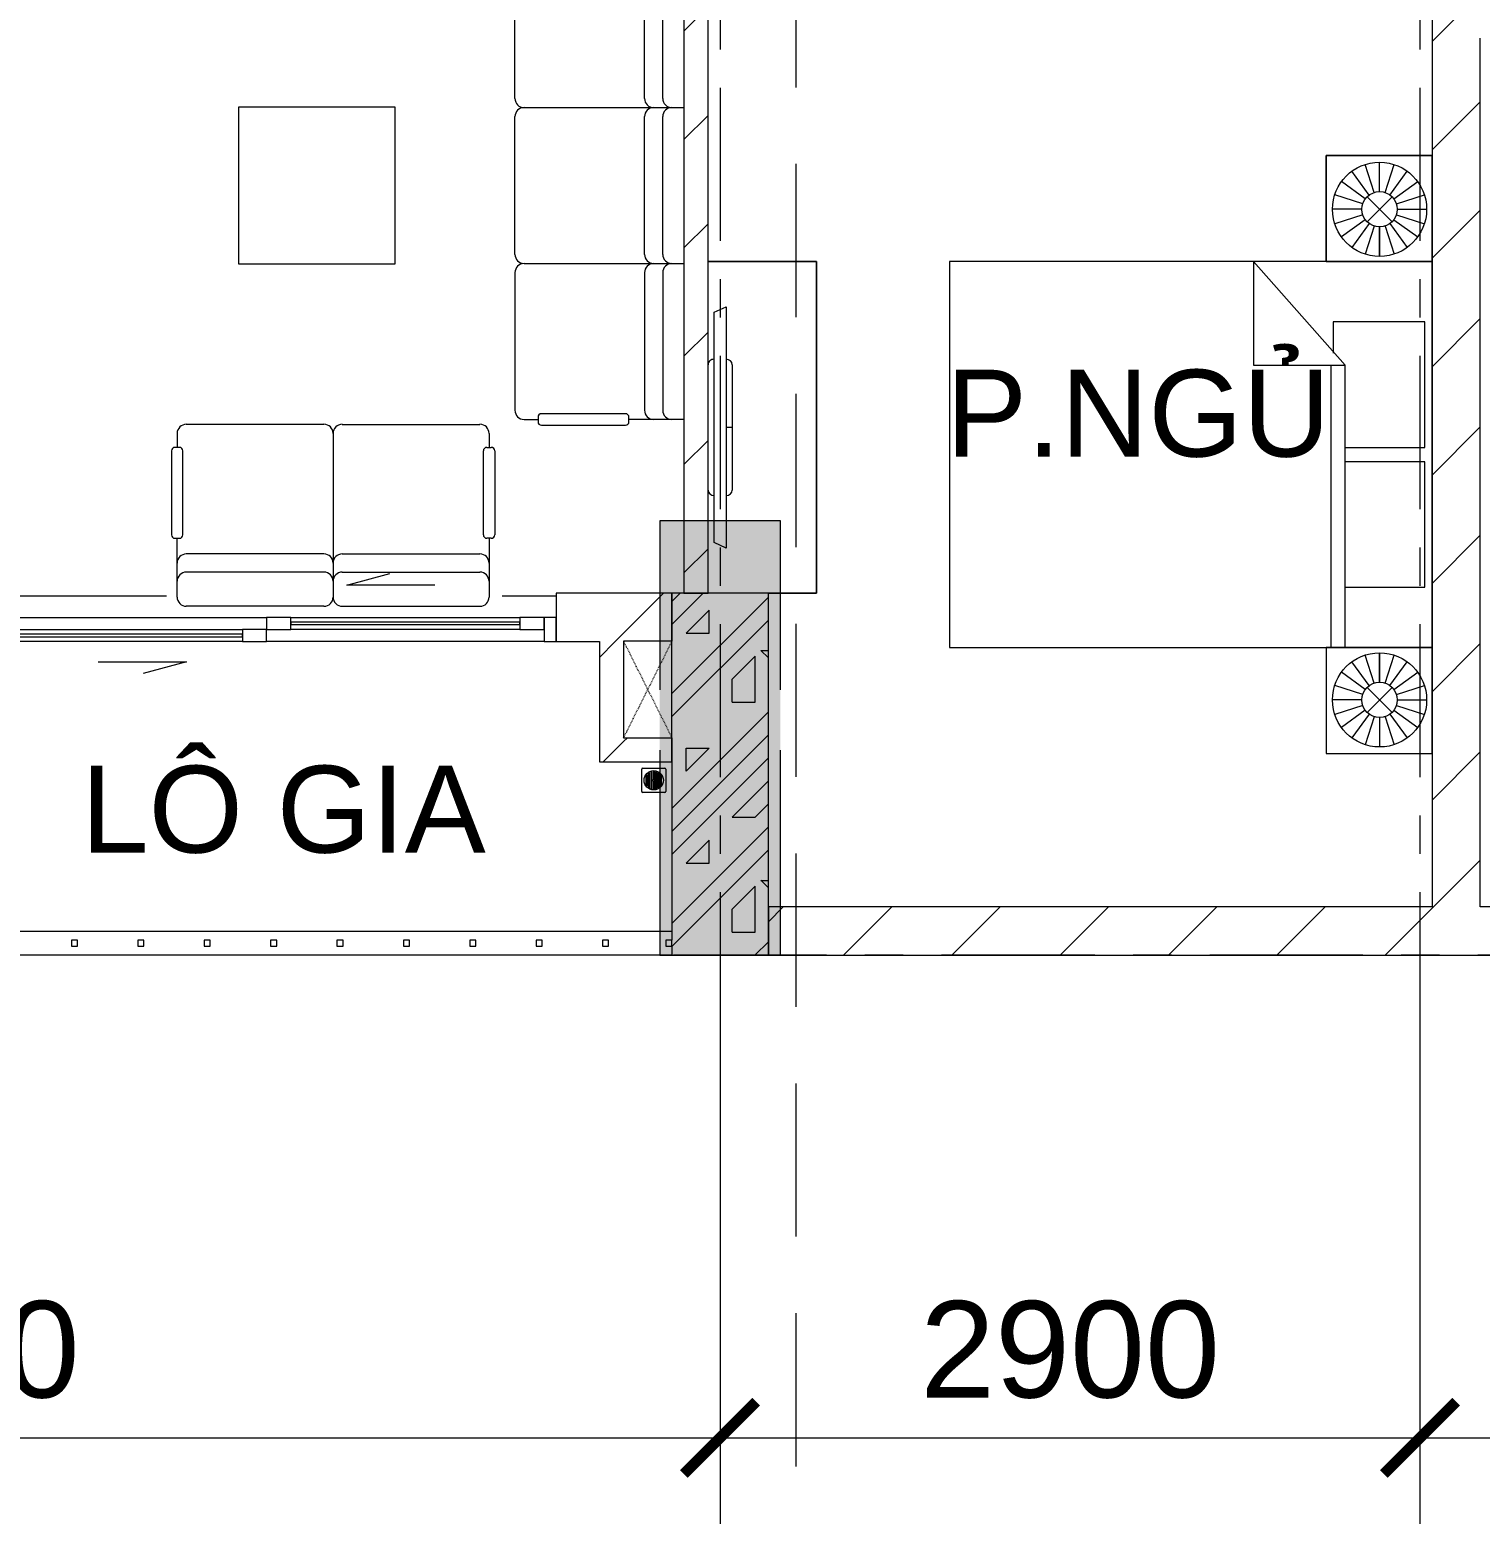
# Model space of a CAD drawing. Header units: millimetres. Extents: x -20144 to 117103, y -11426 to 48263.
# Drawn here: x 85140 to 91151, y -2317 to 3836 of the extents above; entities that cross this region are included whole.
import ezdxf

# ---------------------------------------------------------------- set-up
doc = ezdxf.new("R2010")
doc.units = ezdxf.units.MM
for name, pattern in [('Dash_2_', [6.35, 3.175, -3.175]), ('Grid Line', [22.225, 12.7, -3.175, 3.175, -3.175]), ('HIDDEN2', [4.7625, 3.175, -1.5875])]:
    doc.linetypes.add(name, pattern=pattern)
for name, color, linetype, lineweight in [('A-DETL-GENF', 31, 'Continuous', 5), ('A-DETL-GENF-HDLN', 161, 'Dash_2_', 5), ('CHU', 181, 'Continuous', 5), ('CUA', 31, 'Continuous', 9), ('DIM', 1, 'Continuous', 5), ('HATCH-TUONG', 152, 'Continuous', 9), ('KI-HIEU-1', 151, 'Continuous', 9), ('NET CAT', 3, 'Continuous', 5), ('NET THAY 2', 55, 'Continuous', 5), ('NET-CAT', 3, 'Continuous', 9), ('NET-THAY', 2, 'Continuous', 15), ('THIET BI', 44, 'Continuous', 5), ('THIET-BI', 44, 'Continuous', 5), ('TRUC', 225, 'Continuous', 5)]:
    doc.layers.add(name, color=color, linetype=linetype, lineweight=lineweight)
doc.styles.add('Arial_4', font='arial.ttf', dxfattribs={"height": 360})
doc.styles.add('TA1', font='arial.ttf')
doc.dimstyles.new('D_200_KTx2', dxfattribs={"dimtxt": 400, "dimasz": 300, "dimexe": 300, "dimexo": 300, "dimgap": 160, "dimtad": 1, "dimdec": 0, "dimzin": 9, "dimtxsty": 'TA1', "dimblk": 'ARCHTICK', "dimcen": 1, "dimdle": 300, "dimclrd": 256, "dimclre": 256, "dimclrt": 7, "dimadec": 0, "dimazin": 0, "dimtfac": 1, "dimtdec": 0, "dimtix": 1, "dimtmove": 1, "dimatfit": 3, "dimldrblk": 'ARCHTICK', "dimfxl": 1, "dimtolj": 1, "dimtzin": 0, "dimlwd": -1, "dimlwe": -1, "dimarcsym": 0})
pattern_1 = [(45, (71000, 0), (-224.5064, 224.5064), [])]

# ---------------------------------------------------------------- blocks, each defined once
blk = doc.blocks.new('ALC1807-ASCENT PLAZA-KET CAU 1_rvt-1-MẶT BẰNG TẦNG 5 ĐẾN TẦNG 22')
at = {"layer": 'NET CAT'}
blk.add_hatch(color=7, dxfattribs=at).paths.add_polyline_path([(17250.5, -0.1), (17250.5, 1799.9), (16750.5, 1799.9), (16750.5, -0.1)], flags=0)
at = {"layer": 'NET CAT', "color": 90, "lineweight": 13}
for p, q in [((17250.5, 1799.9), (16750.5, 1799.9)), ((16750.5, 1799.9), (16750.5, 1099.9)), ((17250.5, 1099.9), (17250.5, 1799.9)), ((16750.5, 849.9), (16750.5, -0.1)), ((17250.5, -0.1), (17250.5, 849.9)), ((16750.5, -0.1), (17250.5, -0.1))]:
    blk.add_line(p, q, dxfattribs=at)
blk = doc.blocks.new('CUA LO GIA _LUA_ - CUA LO GIA _LUA_ 2400-588155-MẶT BẰNG TẦNG 23')
at = {"layer": 'CUA'}
for p, q in [((332.4, 183.9), (511.1, 231.8)), ((697.4, 183.9), (332.4, 183.9)), ((-1150, 100), (-1200, 100)), ((-1200, 100), (-1200, 0)), ((-1150, 0), (-1150, 100)), ((-1150, 100), (0, 100)), ((100, 100), (0, 100)), ((0, 100), (0, 50)), ((100, 50), (100, 100)), ((100, 100), (1050, 100)), ((1050, 80), (100, 80)), ((100, 80), (100, 70)), ((100, 70), (1050, 70)), ((1150, 100), (1050, 100)), ((1050, 100), (1050, 50)), ((1050, 70), (1050, 80)), ((1150, 50), (1150, 100)), ((1200, 100), (1150, 100)), ((1150, 100), (1150, 0)), ((1200, 0), (1200, 100)), ((-1050, 50), (-1150, 50)), ((-1150, 50), (-1150, 0)), ((-1050, 0), (-1050, 50)), ((-1050, 50), (-100, 50)), ((-100, 30), (-1050, 30)), ((-1050, 30), (-1050, 20)), ((-1050, 20), (-100, 20)), ((0, 50), (-100, 50)), ((-100, 50), (-100, 0)), ((-100, 20), (-100, 30)), ((0, 0), (0, 50)), ((0, 50), (100, 50)), ((1050, 50), (100, 50)), ((1050, 50), (1150, 50)), ((-1200, 0), (-1150, 0)), ((-1150, 0), (-1050, 0)), ((-100, 0), (-1050, 0)), ((-100, 0), (0, 0)), ((1150, 0), (0, 0)), ((1150, 0), (1200, 0)), ((-697.4, -133.9), (-332.4, -133.9)), ((-332.4, -133.9), (-511.1, -181.8))]:
    blk.add_line(p, q, dxfattribs=at)
blk = doc.blocks.new('Railing - 25mm-666288-MẶT BẰNG TẦNG 23')
at = {"layer": 'NET THAY 2'}
for p, q in [((12.5, 12.5), (-12.5, 12.5)), ((-12.5, 12.5), (-12.5, -12.5)), ((12.5, -12.5), (12.5, 12.5)), ((-12.5, -12.5), (12.5, -12.5))]:
    blk.add_line(p, q, dxfattribs=at)
blk = doc.blocks.new('Railing - Railing-400557-MẶT BẰNG TẦNG 23')
at = {"rotation": 270}
for p in [(13712.6, 49.8), (13775.5, 49.8), (14050.5, 49.8), (14325.5, 49.8), (14600.5, 49.8), (14875.5, 49.8), (15150.5, 49.8), (15425.5, 49.8), (15700.5, 49.8), (15975.5, 49.8), (16250.5, 49.8), (16525.5, 49.8), (16788, 49.8)]:
    blk.add_blockref('Railing - 25mm-666288-MẶT BẰNG TẦNG 23', p, dxfattribs=at)
blk = doc.blocks.new('X-SOFA - X-SOFA-383584-MẶT BẰNG TẦNG 23')
at = {"layer": 'THIET BI'}
for p, q in [((-644.3, 992.8), (-295.7, 992.8)), ((-753.8, 360.8), (-753.8, 931.5)), ((-716.2, 969.2), (-658.4, 969.2)), ((-658.4, 959.8), (-658.4, 978.7)), ((-295.7, 945.7), (-644.3, 945.7)), ((-281.5, 978.7), (-281.5, 959.8)), ((-281.5, 969.2), (-103.7, 969.2)), ((-216.7, 360.8), (-216.7, 931.5)), ((-141.3, 360.8), (-141.3, 931.5)), ((-103.7, 969.2), (-53.8, 969.2)), ((-1250, 325), (-1900, 325)), ((-1900, 325), (-1900, -325)), ((-1900, 325), (-1900, -325)), ((-1250, 325), (-1900, 325)), ((-1250, -325), (-1250, 325)), ((-1250, -325), (-1250, 325)), ((-716.2, 323.1), (-103.7, 323.1)), ((-103.7, 323.1), (-53.8, 323.1)), ((-753.8, -285.4), (-753.8, 285.4)), ((-216.7, -285.4), (-216.7, 285.4)), ((-141.3, -285.4), (-141.3, 285.4)), ((-1900, -325), (-1250, -325)), ((-1900, -325), (-1250, -325)), ((-753.8, -360.8), (-753.8, -931.5)), ((-716.2, -323.1), (-53.8, -323.1)), ((-216.7, -360.8), (-216.7, -931.5)), ((-141.3, -360.8), (-141.3, -931.5)), ((-716.2, -969.2), (-658.4, -969.2)), ((-658.4, -959.8), (-658.4, -978.7)), ((-295.7, -945.7), (-644.3, -945.7)), ((-281.5, -978.7), (-281.5, -959.8)), ((-103.7, -969.2), (-281.5, -969.2)), ((-53.8, -969.2), (-103.7, -969.2)), ((-644.3, -992.8), (-295.7, -992.8))]:
    blk.add_line(p, q, dxfattribs=at)
for centre, radius, start, end in [((-644.3, 978.7), 14.1, 90, 180), ((-295.7, 978.7), 14.1, 360, 90), ((-716.2, 931.5), 37.7, 90, 180), ((-644.3, 959.8), 14.1, 180, 270), ((-295.7, 959.8), 14.1, 270, 0), ((-179, 931.5), 37.7, 90, 180), ((-103.7, 931.5), 37.7, 90, 180), ((-716.2, 360.8), 37.7, 180, 270), ((-716.2, 285.4), 37.7, 90, 180), ((-179, 360.8), 37.7, 180, 270), ((-179, 285.4), 37.7, 90, 180), ((-103.7, 360.8), 37.7, 180, 270), ((-103.7, 285.4), 37.7, 90, 180), ((-716.2, -285.4), 37.7, 180, 270), ((-179, -285.4), 37.7, 180, 270), ((-103.7, -285.4), 37.7, 180, 270), ((-716.2, -360.8), 37.7, 90, 180), ((-179, -360.8), 37.7, 90, 180), ((-103.7, -360.8), 37.7, 90, 180), ((-716.2, -931.5), 37.7, 180, 270), ((-644.3, -959.8), 14.1, 90, 180), ((-644.3, -978.7), 14.1, 180, 270), ((-295.7, -959.8), 14.1, 360, 90), ((-295.7, -978.7), 14.1, 270, 0), ((-179, -931.5), 37.7, 180, 270), ((-103.7, -931.5), 37.7, 180, 270)]:
    blk.add_arc(centre, radius, start, end, dxfattribs=at)
blk = doc.blocks.new('X-SOFA - X-SOFA-383854-MẶT BẰNG TẦNG 23')
at = {"layer": 'THIET BI'}
for p, q in [((-716.2, 646.2), (-658.4, 646.2)), ((-658.4, 636.7), (-658.4, 655.6)), ((-644.3, 669.7), (-295.7, 669.7)), ((-295.7, 622.6), (-644.3, 622.6)), ((-281.5, 655.6), (-281.5, 636.7)), ((-281.5, 646.2), (-103.7, 646.2)), ((-103.7, 646.2), (-37.7, 646.2)), ((-753.8, 37.7), (-753.8, 608.5)), ((-216.7, 37.7), (-216.7, 608.5)), ((-141.3, 37.7), (-141.3, 608.5)), ((0, 37.7), (0, 608.5)), ((-716.2, 0), (-103.7, 0)), ((-103.7, 0), (-37.7, 0)), ((-753.8, -37.7), (-753.8, -608.5)), ((-216.7, -37.7), (-216.7, -608.5)), ((-141.3, -37.7), (-141.3, -608.5)), ((0, -37.7), (0, -608.5)), ((-716.2, -646.2), (-658.4, -646.2)), ((-658.4, -636.7), (-658.4, -655.6)), ((-295.7, -622.6), (-644.3, -622.6)), ((-644.3, -669.7), (-295.7, -669.7)), ((-281.5, -655.6), (-281.5, -636.7)), ((-103.7, -646.2), (-281.5, -646.2)), ((-37.7, -646.2), (-103.7, -646.2))]:
    blk.add_line(p, q, dxfattribs=at)
for centre, radius, start, end in [((-716.2, 608.5), 37.7, 90, 180), ((-644.3, 655.6), 14.1, 90, 180), ((-644.3, 636.7), 14.1, 180, 270), ((-295.7, 655.6), 14.1, 0, 90), ((-295.7, 636.7), 14.1, 270, 0), ((-179, 608.5), 37.7, 90, 180), ((-103.7, 608.5), 37.7, 90, 180), ((-37.7, 608.5), 37.7, 360, 90), ((-716.2, 37.7), 37.7, 180, 270), ((-179, 37.7), 37.7, 180, 270), ((-103.7, 37.7), 37.7, 180, 270), ((-37.7, 37.7), 37.7, 270, 0), ((-716.2, -37.7), 37.7, 90, 180), ((-179, -37.7), 37.7, 90, 180), ((-103.7, -37.7), 37.7, 90, 180), ((-37.7, -37.7), 37.7, 360, 90), ((-716.2, -608.5), 37.7, 180, 270), ((-179, -608.5), 37.7, 180, 270), ((-103.7, -608.5), 37.7, 180, 270), ((-37.7, -608.5), 37.7, 270, 0), ((-644.3, -636.7), 14.1, 90, 180), ((-644.3, -655.6), 14.1, 180, 270), ((-295.7, -636.7), 14.1, 360, 90), ((-295.7, -655.6), 14.1, 270, 0)]:
    blk.add_arc(centre, radius, start, end, dxfattribs=at)
blk = doc.blocks.new('X-GIUONG - X-GIUONG-V64-MẶT BẰNG TẦNG 23')
at = {"layer": 'THIET BI'}
for p, q in [((-800, 0), (-1239, 0)), ((-1239, 0), (-1239, -439)), ((-1239, 0), (-800, 0)), ((-1239, -439), (-1239, 0)), ((-1059.6, -158.2), (-1131.2, -59.5)), ((-1039.2, -147.8), (-1076.9, -31.8)), ((-1016.6, -144.2), (-1016.6, -22.2)), ((-993.9, -147.8), (-956.3, -31.8)), ((-973.5, -158.2), (-901.9, -59.5)), ((-800, -439), (-800, 0)), ((800, 0), (-800, 0)), ((-800, 0), (-800, -2000)), ((800, 0), (-800, 0)), ((-800, 0), (-800, -439)), ((-800, 0), (-800, -2000)), ((-550, -30), (-550, -410)), ((-30, -30), (-550, -30)), ((-30, -360), (-30, -30)), ((30, -30), (30, -360)), ((550, -30), (30, -30)), ((550, -360), (550, -30)), ((1239, 0), (800, 0)), ((800, 0), (800, -439)), ((800, -2000), (800, 0)), ((1239, 0), (800, 0)), ((800, 0), (800, -439)), ((800, -2000), (800, 0)), ((973.5, -158.2), (901.9, -59.5)), ((993.9, -147.8), (956.3, -31.8)), ((1016.6, -144.2), (1016.6, -22.2)), ((1039.2, -147.8), (1076.9, -31.8)), ((1059.6, -158.2), (1131.2, -59.5)), ((1239, -439), (1239, 0)), ((1239, -439), (1239, 0)), ((-1075.8, -174.4), (-1174.4, -102.7)), ((-957.4, -174.4), (-858.7, -102.7)), ((957.4, -174.4), (858.7, -102.7)), ((1075.8, -174.4), (1174.4, -102.7)), ((-1086.1, -194.8), (-1202.1, -157.1)), ((-1068.3, -269.1), (-964.8, -165.6)), ((-1068.3, -165.6), (-964.8, -269.1)), ((-947, -194.8), (-831, -157.1)), ((947, -194.8), (831, -157.1)), ((1068.3, -269.1), (964.8, -165.6)), ((1068.3, -165.6), (964.8, -269.1)), ((1086.1, -194.8), (1202.1, -157.1)), ((-1089.7, -217.4), (-1211.7, -217.4)), ((-1086.1, -240), (-1202.1, -277.7)), ((-947, -240), (-831, -277.7)), ((-943.4, -217.4), (-821.4, -217.4)), ((-821.4, -217.4), (-943.4, -217.4)), ((943.4, -217.4), (821.4, -217.4)), ((821.4, -217.4), (943.4, -217.4)), ((947, -240), (831, -277.7)), ((1086.1, -240), (1202.1, -277.7)), ((1089.7, -217.4), (1211.7, -217.4)), ((-1075.8, -260.4), (-1174.4, -332.1)), ((-1059.6, -276.6), (-1131.2, -375.2)), ((-1039.2, -287), (-1076.9, -402.9)), ((-1016.6, -290.5), (-1016.6, -412.5)), ((-993.9, -287), (-956.3, -402.9)), ((-973.5, -276.6), (-901.9, -375.2)), ((-957.4, -260.4), (-858.7, -332.1)), ((957.4, -260.4), (858.7, -332.1)), ((973.5, -276.6), (901.9, -375.2)), ((993.9, -287), (956.3, -402.9)), ((1016.6, -290.5), (1016.6, -412.5)), ((1039.2, -287), (1076.9, -402.9)), ((1059.6, -276.6), (1131.2, -375.2)), ((1075.8, -260.4), (1174.4, -332.1)), ((-370, -360), (-800, -740)), ((-370, -740), (-370, -360)), ((800, -360), (-370, -360)), ((-550, -410), (-420, -410)), ((-370, -420), (800, -420)), ((-1239, -439), (-800, -439)), ((-800, -439), (-1239, -439)), ((800, -439), (1239, -439)), ((800, -439), (1239, -439)), ((-800, -740), (-370, -740)), ((-800, -2000), (800, -2000)), ((-800, -2000), (800, -2000))]:
    blk.add_line(p, q, dxfattribs=at)
for centre, radius in [((-1016.6, -217.4), 195.1), ((1016.6, -217.4), 195.1), ((-1016.6, -217.4), 73.2), ((1016.6, -217.4), 73.2)]:
    blk.add_circle(centre, radius, dxfattribs=at)
blk = doc.blocks.new('X-TV - X-TV-407426-MẶT BẰNG TẦNG 23')
at = {"layer": 'THIET BI'}
for p, q in [((1374.6, 450), (0, 450)), ((0, 450), (0, 0)), ((0, 450), (1374.6, 450)), ((0, 0), (0, 450)), ((1374.6, 250.1), (1374.6, 450)), ((1374.6, 450), (1374.6, 250.1)), ((187.3, 75), (1187.3, 75)), ((209.8, 25), (187.3, 75)), ((427.3, 100), (947.3, 100)), ((687.3, 100), (687.3, 75)), ((1187.3, 75), (1164.8, 25)), ((1164.8, 25), (209.8, 25))]:
    blk.add_line(p, q, dxfattribs=at)
for centre, start_param, end_param in [((427.3, 75), 0, 1.570796), ((947.3, 75), 4.712389, 6.283185), ((427.3, 25), 1.570796, 3.141593), ((947.3, 25), 3.141593, 4.712389)]:
    blk.add_ellipse(centre, major_axis=(0, 25), ratio=0.9, start_param=start_param, end_param=end_param, dxfattribs=at)
blk = doc.blocks.new('X-PHEU - X-PHEU-444926-MẶT BẰNG TẦNG 23')
at = {"layer": 'THIET-BI'}
for p, q in [((29, 125), (121, 125)), ((25, 29), (25, 121)), ((42.5, 90.5), (42.5, 59.5)), ((47.5, 51.8), (47.5, 98.2)), ((52.5, 103.1), (52.5, 46.9)), ((57.5, 43.5), (57.5, 106.5)), ((62.5, 108.8), (62.5, 41.2)), ((67.5, 39.8), (67.5, 110.2)), ((72.5, 110.9), (72.5, 78.1)), ((72.5, 71.9), (72.5, 39.1)), ((77.5, 78.1), (77.5, 110.9)), ((77.5, 39.1), (77.5, 71.9)), ((82.5, 110.2), (82.5, 39.8)), ((87.5, 41.2), (87.5, 108.8)), ((92.5, 106.5), (92.5, 43.5)), ((97.5, 46.9), (97.5, 103.1)), ((102.5, 98.2), (102.5, 51.8)), ((107.5, 59.5), (107.5, 90.5)), ((125, 121), (125, 29)), ((121, 25), (29, 25))]:
    blk.add_line(p, q, dxfattribs=at)
blk.add_circle((75, 75), 40, dxfattribs=at)
for centre, radius, start, end in [((29, 121), 4, 90, 180), ((121, 121), 4, 0, 90), ((75, 75), 36, 139.80824, 154.52563), ((75, 75), 36, 119.0853, 128.68219), ((75, 75), 36, 102.0247, 110.31751), ((75, 75), 4, 128.68219, 231.31781), ((75, 75), 36, 90, 93.98208), ((75, 75), 36, 86.01792, 90), ((75, 75), 4, 308.68219, 51.31781), ((75, 75), 36, 69.68249, 77.9753), ((75, 75), 36, 51.31781, 60.9147), ((75, 75), 36, 25.47437, 40.19176), ((29, 29), 4, 180, 270), ((75, 75), 36, 205.47437, 220.19176), ((75, 75), 36, 231.31781, 240.9147), ((75, 75), 36, 249.68249, 257.9753), ((75, 75), 36, 266.01792, 270), ((75, 75), 36, 270, 273.98208), ((75, 75), 36, 282.0247, 290.31751), ((75, 75), 36, 299.0853, 308.68219), ((75, 75), 36, 319.80824, 334.52563), ((121, 29), 4, 270, 360)]:
    blk.add_arc(centre, radius, start, end, dxfattribs=at)
blk = doc.blocks.new('Family2 - Family1 2-690398-MẶT BẰNG TẦNG 23')
at = {"layer": 'A-DETL-GENF'}
for p, q in [((200, 400), (0, 400)), ((0, 400), (0, 0)), ((200, 0), (200, 400)), ((0, 0), (200, 0))]:
    blk.add_line(p, q, dxfattribs=at)
at = {"layer": 'A-DETL-GENF-HDLN'}
for p, q in [((0, 400), (200, 0.8)), ((0, 0), (200, 399.2))]:
    blk.add_line(p, q, dxfattribs=at)
blk = doc.blocks.new('_ArchTick')
at = {"color": 0, "const_width": 0.15}
blk.add_lwpolyline([(-0.5, -0.5), (0.5, 0.5)], dxfattribs=at)
blk = doc.blocks.new('*D673')
at = {"layer": 'Defpoints', "color": 0, "transparency": 16777216}
for p in [(81450.5, -0.1), (88000.5, -0.1), (88000.5, -2000.1)]:
    blk.add_point(p, dxfattribs=at)
at = {"layer": 'DIM', "transparency": 16777216}
for p, q in [((81450.5, -300.1), (81450.5, -2300.1)), ((88000.5, -300.1), (88000.5, -2300.1)), ((81150.5, -2000.1), (88300.5, -2000.1))]:
    blk.add_line(p, q, dxfattribs=at)
at = {"layer": 'DIM', "transparency": 16777216, "xscale": 300, "yscale": 300, "zscale": 300, "rotation": 180}
blk.add_blockref('_ArchTick', (81450.5, -2000.1), dxfattribs=at)
at = {"layer": 'DIM', "transparency": 16777216, "xscale": 300, "yscale": 300, "zscale": 300}
blk.add_blockref('_ArchTick', (88000.5, -2000.1), dxfattribs=at)
at = {"layer": 'DIM', "color": 7, "transparency": 16777216, "insert": (84725.5, -1635.8), "char_height": 400, "attachment_point": 5, "style": 'TA1'}
blk.add_mtext('\\A1;6550', dxfattribs=at)
blk = doc.blocks.new('*D674')
at = {"layer": 'Defpoints', "color": 0, "transparency": 16777216}
for p in [(88000.5, -0.1), (90900.5, -0.1), (90900.5, -2000.1)]:
    blk.add_point(p, dxfattribs=at)
at = {"layer": 'DIM', "transparency": 16777216}
for p, q in [((88000.5, -300.1), (88000.5, -2300.1)), ((90900.5, -300.1), (90900.5, -2300.1)), ((87700.5, -2000.1), (91200.5, -2000.1))]:
    blk.add_line(p, q, dxfattribs=at)
at = {"layer": 'DIM', "transparency": 16777216, "xscale": 300, "yscale": 300, "zscale": 300, "rotation": 180}
blk.add_blockref('_ArchTick', (88000.5, -2000.1), dxfattribs=at)
at = {"layer": 'DIM', "transparency": 16777216, "xscale": 300, "yscale": 300, "zscale": 300}
blk.add_blockref('_ArchTick', (90900.5, -2000.1), dxfattribs=at)
at = {"layer": 'DIM', "color": 7, "transparency": 16777216, "insert": (89450.5, -1635.8), "char_height": 400, "attachment_point": 5, "style": 'TA1'}
blk.add_mtext('\\A1;2900', dxfattribs=at)
blk = doc.blocks.new('*D675')
at = {"layer": 'Defpoints', "color": 0, "transparency": 16777216}
for p in [(90900.5, -0.1), (94450.5, -0.1), (94450.5, -2000.1)]:
    blk.add_point(p, dxfattribs=at)
at = {"layer": 'DIM', "transparency": 16777216}
for p, q in [((90900.5, -300.1), (90900.5, -2300.1)), ((94450.5, -300.1), (94450.5, -2300.1)), ((90600.5, -2000.1), (94750.5, -2000.1))]:
    blk.add_line(p, q, dxfattribs=at)
at = {"layer": 'DIM', "transparency": 16777216, "xscale": 300, "yscale": 300, "zscale": 300, "rotation": 180}
blk.add_blockref('_ArchTick', (90900.5, -2000.1), dxfattribs=at)
at = {"layer": 'DIM', "transparency": 16777216, "xscale": 300, "yscale": 300, "zscale": 300}
blk.add_blockref('_ArchTick', (94450.5, -2000.1), dxfattribs=at)
at = {"layer": 'DIM', "color": 7, "transparency": 16777216, "insert": (92675.5, -1635.7), "char_height": 400, "attachment_point": 5, "style": 'TA1'}
blk.add_mtext('\\A1;3550', dxfattribs=at)

msp = doc.modelspace()

# ---------------------------------------------------------------- hatches: boundary and pattern name
at = {"layer": 'HATCH-TUONG', "lineweight": 5}
h = msp.add_hatch(dxfattribs=at)
h.set_pattern_fill('FP_4', color=256, style=0, pattern_type=2)
h.set_pattern_definition(pattern_1)
h.paths.add_polyline_path([(91150.5, 199.9), (91150.5, 9600), (90950.5, 9600), (90950.5, 199.9)], flags=0)
h = msp.add_hatch(dxfattribs=at)
h.set_pattern_fill('FP_4', color=256, style=0, pattern_type=2)
h.set_pattern_definition(pattern_1)
h.paths.add_polyline_path([(87850.5, 1499.9), (87950.5, 1499.9), (87950.5, 7999.9), (87850.5, 7999.9), (87850.5, 2114.6)], flags=0)
h = msp.add_hatch(dxfattribs=at)
h.set_pattern_fill('FP_4', color=256, style=0, pattern_type=2)
h.set_pattern_definition(pattern_1)
h.paths.add_polyline_path([(87600.5, 1299.9), (87601.3, 1300.8), (87800.5, 1300.8), (87800.5, 1499.9), (87321.3, 1499.9), (87321.3, 1299.9), (87500.5, 1299.9)], flags=0)
h.paths.add_polyline_path([(84921.3, 1299.9), (84921.3, 1499.9), (84700.1, 1499.9), (84700.1, 1299.9)], flags=0)
h = msp.add_hatch(dxfattribs=at)
h.set_pattern_fill('FP_4', color=256, style=0, pattern_type=2)
h.set_pattern_definition(pattern_1)
h.paths.add_polyline_path([(87600.5, 800.8), (87600.5, 1299.9), (87500.5, 1299.9), (87500.5, 800.8)], flags=0)
h = msp.add_hatch(dxfattribs=at)
h.set_pattern_fill('FP_4', color=256, style=0, pattern_type=2)
h.set_pattern_definition(pattern_1)
h.paths.add_polyline_path([(87800.5, 800.8), (87800.5, 900.8), (87600.5, 900.8), (87600.5, 800.8)], flags=0)
h = msp.add_hatch(dxfattribs=at)
h.set_pattern_fill('FP_4', color=256, style=0, pattern_type=2)
h.set_pattern_definition(pattern_1)
h.paths.add_polyline_path([(89876.6, -0.1), (91150.5, -0.1), (91150.5, 199.9), (88200.5, 199.9), (88200.5, -0.1)], flags=0)
at = {"layer": 'NET CAT'}
h = msp.add_hatch(dxfattribs=at)
h.set_pattern_fill('FP_1', color=256, style=0, pattern_type=2)
h.set_pattern_definition([(45, (71095.25, 0), (-476.246, 476.246), []), (45, (71190.5, 0), (-476.246, 476.246), []), (45, (71000, 0), (-476.246, 476.246), []), (45, (71476.25, 0), (-476.246, 476.246), []), (45, (71571.5, 0), (-476.246, 476.246), []), (0, (71381, 95.25), (0, 952.5), [95.25, -857.25]), (0, (71476.25, 190.5), (0, 952.5), [95.25, -857.25]), (45, (71381, 95.25), (0, 952.49), [134.683, -1212.34]), (45, (71476.25, 95.25), (0, 952.49), [134.683, -1212.34]), (0, (71381, 95.25), (0, 952.5), [95.25, -857.25]), (90, (70904.75, 95.25), (-952.5, 6e-14), [95.25, -857.25]), (90, (71000, 95.25), (-952.5, 6e-14), [190.5, -762]), (45, (70904.75, 190.5), (0, 952.49), [134.683, -1212.34]), (90, (71762, 381), (-952.5, 6e-14), [95.25, -857.25]), (0, (71666.75, 381), (0, 952.5), [95.25, -857.25]), (45, (71666.75, 381), (0, 952.49), [134.683, -1212.34]), (0, (71857.25, 95.25), (0, 952.5), [95.25, -857.25]), (0, (71857.25, 571.5), (0, 952.5), [95.25, -857.25]), (90, (72047.75, 666.75), (-952.5, 6e-14), [95.25, -857.25]), (45, (71857.25, 571.5), (0, 952.49), [269.367, -1077.66]), (45, (71952.5, 571.5), (0, 952.49), [134.683, -1212.34]), (45, (72143, 762), (0, 952.49), [134.683, -1212.34]), (0, (72143, 857.25), (0, 952.5), [95.25, -857.25]), (90, (72143, 762), (-952.5, 6e-14), [95.25, -857.25]), (0, (71476.25, 762), (0, 952.5), [95.25, -857.25]), (0, (71666.75, 857.25), (0, 952.5), [95.25, -857.25]), (90, (71571.5, 762), (-952.5, 6e-14), [95.25, -857.25]), (90, (71666.75, 762), (-952.5, 6e-14), [95.25, -857.25]), (45, (71476.25, 762), (0, 952.49), [134.684, -1212.34]), (45, (71666.75, 762), (0, 952.49), [134.684, -1212.34]), (135, (71119, 214.8), (-952.49, 6e-14), [134.683, -1212.34]), (135, (71238.1, 333.4), (-952.49, 6e-14), [134.683, -1212.34]), (135, (71309.56, 404.8), (-952.49, 6e-14), [134.683, -1212.34]), (135, (71333.4, 428.6), (-952.49, 6e-14), [134.683, -1212.34]), (135, (71381, 476.25), (-952.49, 6e-14), [134.684, -1212.34]), (135, (71404.8, 500.06), (-952.49, 6e-14), [134.683, -1212.34]), (135, (71476.25, 571.5), (-952.49, 6e-14), [134.684, -1212.34]), (135, (71523.9, 619.1), (-952.49, 6e-14), [134.684, -1212.34]), (45, (71119, 214.8), (0, 952.49), [95.25, -1251.775]), (45, (71238.1, 333.4), (0, 952.49), [67.36, -1279.665]), (45, (71404.8, 500.06), (0, 952.49), [67.36, -1279.665]), (45, (71309.56, 595.3), (0, 952.49), [67.36, -1279.665]), (45, (71476.25, 571.5), (0, 952.49), [67.36, -1279.665]), (45, (71381, 666.75), (0, 952.49), [67.36, -1279.665]), (0, (71024.2, 309.5), (0, 952.5), [190.043, -762.457]), (0, (71238.1, 523.9), (0, 952.5), [95.25, -857.25])])
h.paths.add_polyline_path([(87831.4, -0.1), (88200.5, -0.1), (88200.5, 1499.9), (87800.5, 1499.9), (87800.5, -0.1)], flags=0)

# ---------------------------------------------------------------- linework, layer by layer
at = {"layer": 'KI-HIEU-1', "linetype": 'HIDDEN2', "ltscale": 200}
msp.add_line((88315.5, -7833.5), (88315.5, 45196.8), dxfattribs=at)
at = {"layer": 'NET CAT', "lineweight": 13}
for p, q in [((88200.5, 1499.9), (87800.5, 1499.9)), ((87800.5, 1499.9), (87800.5, 1300.8)), ((88200.5, -0.1), (88200.5, 1499.9)), ((87800.5, 900.8), (87800.5, 62.3)), ((87800.5, 37.3), (87800.5, -0.1)), ((87800.5, -0.1), (88200.5, -0.1))]:
    msp.add_line(p, q, dxfattribs=at)
at = {"layer": 'NET-CAT', "lineweight": 15}
for p, q in [((87850.5, 7999.9), (87850.5, 1499.9)), ((87950.5, 1499.9), (87950.5, 7899.9)), ((90950.5, 4280), (90950.5, 199.9)), ((91150.5, 199.9), (91150.5, 3800)), ((87800.5, 1499.9), (87321.3, 1499.9)), ((87321.3, 1499.9), (87321.3, 1299.9)), ((87800.5, 1300.8), (87800.5, 1499.9)), ((87850.5, 1499.9), (87950.5, 1499.9)), ((87321.3, 1299.9), (87500.5, 1299.9)), ((87500.5, 1299.9), (87500.5, 800.8)), ((87800.5, 800.8), (87800.5, 900.8)), ((87500.5, 800.8), (87600.5, 800.8)), ((87600.5, 800.8), (87800.5, 800.8)), ((90950.5, 199.9), (88200.5, 199.9)), ((88200.5, 199.9), (88200.5, -0.1)), ((91800.5, 200.1), (91150.5, 200.1)), ((91150.5, 0.1), (91800.5, 0.1)), ((88200.5, -0.1), (91150.5, -0.1))]:
    msp.add_line(p, q, dxfattribs=at)
at = {"layer": 'NET-THAY', "lineweight": 9}
for p, q in [((84921.3, 1489.9), (85706.7, 1489.9)), ((87097.9, 1489.9), (87321.3, 1489.9)), ((87800.5, 799.9), (87500.5, 799.9)), ((84700.1, 99.9), (87800.5, 99.9)), ((87800.5, -0.1), (84700.1, -0.1))]:
    msp.add_line(p, q, dxfattribs=at)
at = {"layer": 'TRUC', "linetype": 'Grid Line', "ltscale": 50}
for p, q in [((88000.5, 43599.9), (88000.5, -4500.1)), ((90900.5, 43599.9), (90900.5, -4500.1)), ((114000.5, -0.1), (58907.6, -0.1))]:
    msp.add_line(p, q, dxfattribs=at)

# ---------------------------------------------------------------- block references
at = {"lineweight": 5}
for name, p in [('ALC1807-ASCENT PLAZA-KET CAU 1_rvt-1-MẶT BẰNG TẦNG 5 ĐẾN TẦNG 22', (71000, -0.1)), ('Family2 - Family1 2-690398-MẶT BẰNG TẦNG 23', (87600.5, 900.8))]:
    msp.add_blockref(name, p, dxfattribs=at)
at = {"lineweight": 9}
for name, p in [('X-SOFA - X-SOFA-383584-MẶT BẰNG TẦNG 23', (87904.3, 3189.7)), ('Railing - Railing-400557-MẶT BẰNG TẦNG 23', (71000, 0))]:
    msp.add_blockref(name, p, dxfattribs=at)
for name, p, rotation in [('X-GIUONG - X-GIUONG-V64-MẶT BẰNG TẦNG 23', (90950.5, 2074.6), 270), ('X-TV - X-TV-407426-MẶT BẰNG TẦNG 23', (87950.5, 2874.6), 270), ('X-SOFA - X-SOFA-383854-MẶT BẰNG TẦNG 23', (86396.8, 1446.2), 270), ('CUA LO GIA _LUA_ - CUA LO GIA _LUA_ 2400-588155-MẶT BẰNG TẦNG 23', (86121.3, 1399.9), 180), ('X-PHEU - X-PHEU-444926-MẶT BẰNG TẦNG 23', (87800.5, 799.9), 180)]:
    msp.add_blockref(name, p, dxfattribs=dict(at, rotation=rotation))

# ---------------------------------------------------------------- texts
at = {"layer": 'CHU', "color": 7, "char_height": 360, "attachment_point": 3, "line_spacing_factor": 0.936439, "style": 'Arial_4'}
for s, insert, width in [('\\pt2540,5080,7620,10160,12700,15240,17780,20320,22860,25400,27940,30480,33020,35560,38100,40640,43180,45720,48260,50800,53340,55880,58420,60960,63500,66040,68580,71120,73660,76200,78740,81280;P.NGỦ', (90529.5, 2426.3), 1577.62), ('\\pt2540,5080,7620,10160,12700,15240,17780,20320,22860,25400,27940,30480,33020,35560,38100,40640,43180,45720,48260,50800,53340,55880,58420,60960,63500,66040,68580,71120,73660,76200,78740,81280;LÔ GIA', (87029.4, 785.2), 2025.776)]:
    msp.add_mtext(s, dxfattribs=dict(at, insert=insert, width=width))

# ---------------------------------------------------------------- dimensions: what is measured, and where the dimension line sits
at = {"layer": 'DIM'}
for base, p1, p2, picture, middle in [((88000.5, -2000.1), (81450.5, -0.1), (88000.5, -0.1), '*D673', (84725.5, -1635.8)), ((90900.5, -2000.1), (88000.5, -0.1), (90900.5, -0.1), '*D674', (89450.5, -1635.8)), ((94450.5, -2000.1), (90900.5, -0.1), (94450.5, -0.1), '*D675', (92675.5, -1635.7))]:
    dim = msp.add_linear_dim(base=base, p1=p1, p2=p2, dimstyle='D_200_KTx2', dxfattribs=at)
    dim.commit()
    dim.dimension.update_dxf_attribs({"geometry": picture, "text_midpoint": middle})

doc.saveas('drawing.dxf')
